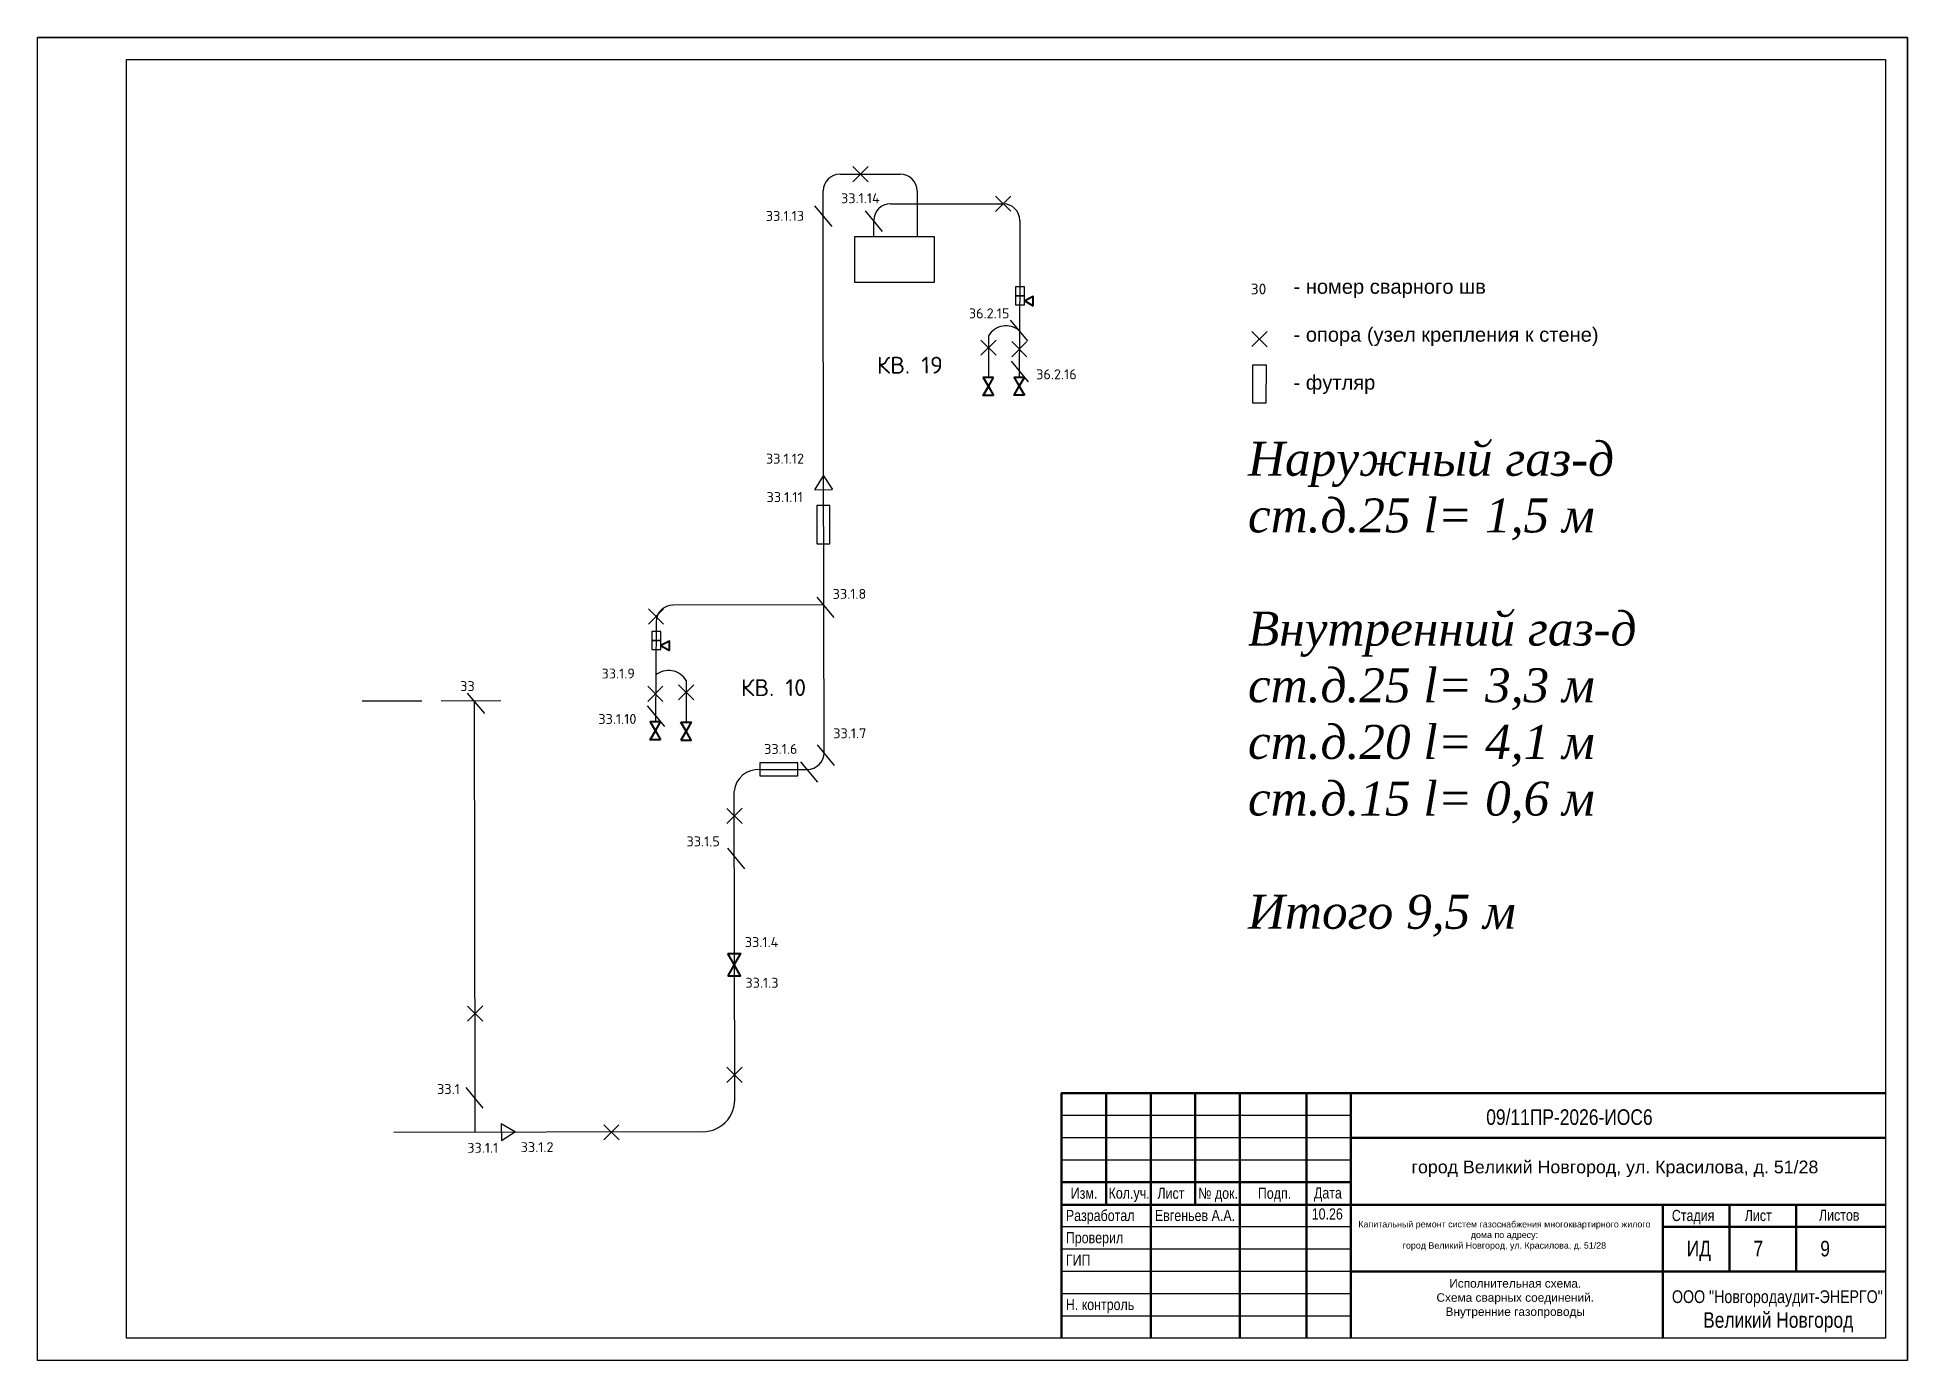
# Model space of a CAD drawing. Header units: inches. Extents: x -5695 to 5418, y 28301 to 36160.
import ezdxf
from ezdxf.enums import TextEntityAlignment as Align

# ---------------------------------------------------------------- set-up
doc = ezdxf.new("R2010")
doc.units = ezdxf.units.IN
doc.header["$MEASUREMENT"] = 0
doc.linetypes.add('ACAD_ISO02W100', pattern=[15, 12, -3])
doc.layers.get('0').update_dxf_attribs({"true_color": 0x000000})
for name, color, linetype, lineweight in [('анп Рамка жирная', 7, 'Continuous', 50), ('ГП_Таbлицы', 7, 'Continuous', 50), ('Трубы', 7, 'Continuous', 40)]:
    doc.layers.add(name, color=color, linetype=linetype, lineweight=lineweight)
doc.styles.add('ISO', font='arial.ttf')
doc.styles.add('PROFIL', font='simplex.shx')
doc.styles.get("Standard").update_dxf_attribs({"font": 'arial.ttf'})

msp = doc.modelspace()

# ---------------------------------------------------------------- linework, layer by layer
at = {"color": 18, "true_color": 0x000000}
for p, q in [((-926, 35348), (-569, 35348)), ((-1027, 34741), (-1026, 35248)), ((-468, 35248), (-468, 34977)), ((-626, 35172), (43, 35172)), ((-726, 34977), (-726, 35072)), ((143, 35072), (143, 34718)), ((-1025, 33723), (-1027, 34741)), ((-44, 34388), (-43, 34141)), ((-1023, 32790), (-1025, 33723)), ((-1023, 32790), (-1919, 32788)), ((-1021, 31913), (-1023, 32790)), ((-1841, 32341), (-1841, 32094)), ((-3410, 32218), (-3766, 32217)), ((-2942, 32219), (-3297, 32218)), ((-3100, 32217), (-3097, 29862)), ((-1403, 31812), (-1121, 31812)), ((-1551, 29871), (-1555, 31682)), ((-3097, 29862), (-3096, 29659)), ((-3577, 29658), (-1764, 29661))]:
    msp.add_line(p, q, dxfattribs=at)
at = {"color": 0}
for p, q in [((-758, 35303), (-849, 35393)), ((-758, 35393), (-849, 35303)), ((-973, 35037), (-1075, 35159)), ((-673, 35008), (-775, 35130)), ((89, 35127), (-2, 35217)), ((89, 35217), (-2, 35126)), ((143, 34735), (139, 34141)), ((190, 34358), (88, 34480)), ((2, 34272), (-89, 34362)), ((1, 34362), (-89, 34272)), ((184, 34263), (94, 34353)), ((184, 34353), (94, 34263)), ((1521, 34324), (1612, 34414)), ((1521, 34414), (1612, 34323)), ((194, 34115), (92, 34237)), ((-1075, 33472), (-1024, 33556)), ((-1075, 33472), (-972, 33475)), ((-1024, 33556), (-971, 33474)), ((-960, 32714), (-1061, 32836)), ((-1974, 32676), (-2065, 32767)), ((-1974, 32767), (-2065, 32676)), ((-2019, 32688), (-2023, 32094)), ((-3037, 32144), (-3139, 32266)), ((-1978, 32216), (-2069, 32306)), ((-1978, 32306), (-2069, 32216)), ((-1886, 32225), (-1795, 32315)), ((-1886, 32315), (-1795, 32225)), ((-1968, 32068), (-2070, 32190)), ((-958, 31836), (-1060, 31959)), ((-1057, 31736), (-1159, 31858)), ((-1508, 31582), (-1598, 31491)), ((-1508, 31491), (-1598, 31581)), ((-1491, 31222), (-1593, 31344)), ((-3049, 30408), (-3140, 30317)), ((-3049, 30317), (-3140, 30407)), ((-1508, 29953), (-1598, 30044)), ((-1508, 30044), (-1598, 29953)), ((-3046, 29801), (-3147, 29923)), ((-2939, 29710), (-2855, 29659)), ((-2939, 29710), (-2937, 29607)), ((-2239, 29612), (-2330, 29702)), ((-2240, 29702), (-2330, 29612)), ((-2855, 29659), (-2937, 29606))]:
    msp.add_line(p, q, dxfattribs=at)
at = {"color": 18, "true_color": 0x000000}
msp.add_lwpolyline([(-838, 34977), (-366, 34977), (-366, 34704), (-838, 34704)], close=True, dxfattribs=at)
at = {"color": 0}
for points in [[(171, 34679), (117, 34679), (117, 34625), (171, 34625)], [(171, 34625), (117, 34625), (117, 34571), (171, 34571)], [(1527, 33988), (1528, 34215), (1606, 34215), (1605, 33988)], [(-986, 33152), (-986, 33379), (-1064, 33379), (-1064, 33152)], [(-1991, 32632), (-2045, 32632), (-2045, 32578), (-1991, 32578)], [(-1991, 32578), (-2045, 32578), (-2045, 32524), (-1991, 32524)], [(-1403, 31774), (-1176, 31774), (-1176, 31852), (-1403, 31852)]]:
    msp.add_lwpolyline(points, close=True, dxfattribs=at)
at = {"color": 0, "lineweight": 40}
for points in [[(222, 34566), (222, 34621), (172, 34596)], [(-14, 34140), (-75, 34140), (-44, 34087)], [(170, 34141), (109, 34141), (139, 34088)], [(-14, 34034), (-75, 34034), (-44, 34087)], [(170, 34035), (109, 34035), (139, 34088)], [(-1940, 32519), (-1940, 32574), (-1991, 32549)], [(-1993, 32094), (-2054, 32094), (-2023, 32041)], [(-1993, 31988), (-2054, 31988), (-2023, 32041)], [(-1871, 32093), (-1810, 32093), (-1840, 32040)], [(-1871, 31987), (-1810, 31987), (-1840, 32040)], [(-1593, 30719), (-1517, 30719), (-1555, 30653)], [(-1593, 30587), (-1517, 30587), (-1555, 30653)]]:
    msp.add_lwpolyline(points, close=True, dxfattribs=at)
at = {"color": 18, "true_color": 0x000000}
for centre, radius, start, end in [((-926, 35248), 100, 90.1262, 180.1262), ((-568, 35248), 100, 0.1262, 90.1262), ((-626, 35072), 100, 90, 180), ((43, 35072), 100, 0, 90), ((-1919, 32688), 100, 90.1262, 179.6175), ((-1121, 31912), 100, 270.1262, 0.1262), ((-1412, 31669), 143, 86.235, 174.6046), ((-1743, 29852), 192, 263.6797, 5.6858)]:
    msp.add_arc(centre, radius, start, end, dxfattribs=at)
at = {"color": 0}
for centre, start, end in [((61, 34325), 50.2565, 149.0354), ((-1945, 32278), 30.9646, 129.7435)]:
    msp.add_arc(centre, 122, start, end, dxfattribs=at)
at = {"layer": 'анп Рамка жирная', "color": 7, "lineweight": 30, "ltscale": 0.001}
for p, q in [((-5695, 36160), (5418, 36160)), ((-5695, 28301), (-5695, 36160)), ((5418, 36160), (-5695, 36160)), ((5418, 36160), (5418, 28301)), ((-5166, 28434), (-5166, 36028)), ((-5166, 36028), (5286, 36028)), ((5286, 36028), (5286, 28434)), ((5286, 28434), (-5166, 28434)), ((5418, 28301), (-5695, 28301))]:
    msp.add_line(p, q, dxfattribs=at)
at = {"layer": 'анп Рамка жирная', "color": 0, "lineweight": 30, "ltscale": 0.001}
msp.add_line((5418, 28301), (5418, 36160), dxfattribs=at)
at = {"layer": 'ГП_Таbлицы', "color": 7}
for p, q in [((655, 29889), (655, 29227)), ((920, 29889), (920, 28434)), ((1184, 29889), (1184, 29227)), ((1449, 29889), (1449, 28434)), ((1846, 29889), (1846, 28434)), ((2110, 29889), (2110, 28434)), ((2110, 29624), (5286, 29624)), ((2110, 29360), (390, 29360)), ((390, 29227), (5286, 29227)), ((3963, 29227), (3963, 28434)), ((4359, 29227), (4359, 28830)), ((4756, 29227), (4756, 28830)), ((3963, 29095), (5286, 29095)), ((2110, 28830), (5286, 28830))]:
    msp.add_line(p, q, dxfattribs=at)
at = {"layer": 'ГП_Таbлицы', "color": 7, "lineweight": -3}
for p, q in [((2110, 29757), (390, 29757)), ((2110, 29624), (390, 29624)), ((2110, 29492), (390, 29492)), ((2110, 29095), (390, 29095)), ((2110, 28963), (390, 28963)), ((2110, 28830), (390, 28830)), ((2110, 28698), (390, 28698)), ((2110, 28566), (390, 28566))]:
    msp.add_line(p, q, dxfattribs=at)
at = {"layer": 'ГП_Таbлицы', "color": 7}
msp.add_lwpolyline([(390, 28434), (390, 29889), (5286, 29889)], dxfattribs=at)

# ---------------------------------------------------------------- texts
at = {"color": 0, "style": 'PROFIL'}
for s, height, p in [('33.1.14', 59, (-805, 35205)), ('33.1.13', 59, (-1253, 35100)), ('36.2.15', 59, (-40, 34521)), ('КВ. 19', 100, (-511, 34213)), ('36.2.16', 59, (360, 34159)), ('33.1.12', 59, (-1253, 33658)), ('33.1.11', 59, (-1255, 33430)), ('33.1.8', 59, (-870, 32855)), ('33.1.9', 59, (-2244, 32382)), ('КВ. 10', 100, (-1321, 32298)), ('33', 59, (-3140, 32307)), ('33.1.10', 59, (-2249, 32112)), ('33.1.7', 59, (-868, 32027)), ('33.1.6', 59, (-1278, 31934)), ('33.1.5', 59, (-1739, 31385)), ('33.1', 59, (-3253, 29914)), ('33.1.1', 59, (-3049, 29565)), ('33.1.2', 59, (-2726, 29569))]:
    msp.add_text(s, height=height, rotation=0.1262, dxfattribs=at).set_placement(p, align=Align.MIDDLE)
for s, height, p in [('30', 63.9, (1561, 34666)), ('33.1.4', 59, (-1392, 30787)), ('33.1.3', 59, (-1390, 30545))]:
    msp.add_text(s, height=height, dxfattribs=at).set_placement(p, align=Align.MIDDLE)
at = {"insert": (1272, 34865), "char_height": 85.38, "attachment_point": 1}
msp.add_mtext_dynamic_manual_height_columns('\\P               - номер сварного шв\\P\\P               - опора (узел крепления к стене)\\P\\P               - футляр', width=4332.81, gutter_width=2.67, heights=[0], dxfattribs=at)
at = {"lineweight": 25, "insert": (1498, 33758), "char_height": 201.74, "width": 3302.93, "attachment_point": 1}
msp.add_mtext('{\\fTimes New Roman|b0|i1|c204|p18;Наружный газ-д\\Pст.д.25 \\fTimes New Roman|b0|i1|c0|p18;l= \\fTimes New Roman|b0|i1|c204|p18;1,5 м\\P\\PВнутренний газ-д\\Pст.д.25 l= 3,3 м\\Pст.д.20 l= 4,1 м\\Pст.д.15 l= 0,6 м\\P\\PИтого 9,5 м}', dxfattribs=at)
at = {"layer": 'ГП_Таbлицы', "color": 7, "style": 'ISO', "width": 0.8}
for s, height, p in [('09/11ПР-2026-ИОС6', 92.61, (2914, 29701)), ('Изм.', 66.1, (445, 29262)), ('Кол.уч.', 66.1, (670, 29263)), ('Лист', 66.1, (960, 29262)), ('№ док.', 66.1, (1202, 29262)), ('Подп.', 66.1, (1557, 29262)), ('Дата', 66.1, (1890, 29264)), ('Разработал', 66.1, (416, 29130)), ('Евгеньев А.А.', 66.15, (945, 29130)), ('10.26', 66.1, (1877, 29139)), ('Стадия', 66.1, (4017, 29130)), ('Лист', 66.1, (4450, 29130)), ('Листов', 66.1, (4891, 29132)), ('Проверил', 66.1, (416, 28998)), ('ИД', 92.6, (4105, 28920)), ('7', 92.6, (4502, 28920)), ('9', 92.6, (4899, 28920)), ('ГИП', 66.1, (416, 28865)), ('Н. контроль', 66.15, (416, 28601))]:
    msp.add_text(s, height=height, dxfattribs=at).set_placement(p)
for s, height, p in [('ООО "Новгородаудит-ЭНЕРГО"', 75.6, (4644, 28643)), ('Великий Новгород', 92.61, (4649, 28496))]:
    msp.add_text(s, height=height, dxfattribs=at).set_placement(p, align=Align.CENTER)
at = {"layer": 'Трубы', "linetype": 'ACAD_ISO02W100', "attachment_point": 1}
for s, width, insert, char_height in [('\\pxt26;город Великий Новгород, ул. Красилова, д. 51/28', 3046.88, (2470, 29489), 75.6), ('\\pxa0.66667,sm1,qc;Капитальный ремонт систем газоснабжения многоквартирного жилого дома по адресу:\\P\\pa0.25,s*,t26;город Великий Новгород, ул. Красилова, д. 51/28', 1770, (2137, 29130), 37.8), ('\\pxa0.66667,sm1,qc;Исполнительная схема.\\PСхема сварных соединений.\\PВнутренние газопроводы', 1916.71, (2128, 28785), 50.4)]:
    msp.add_mtext_dynamic_manual_height_columns(s, width=width, gutter_width=3.15, heights=[0], dxfattribs=dict(at, insert=insert, char_height=char_height))

doc.saveas('drawing.dxf')
